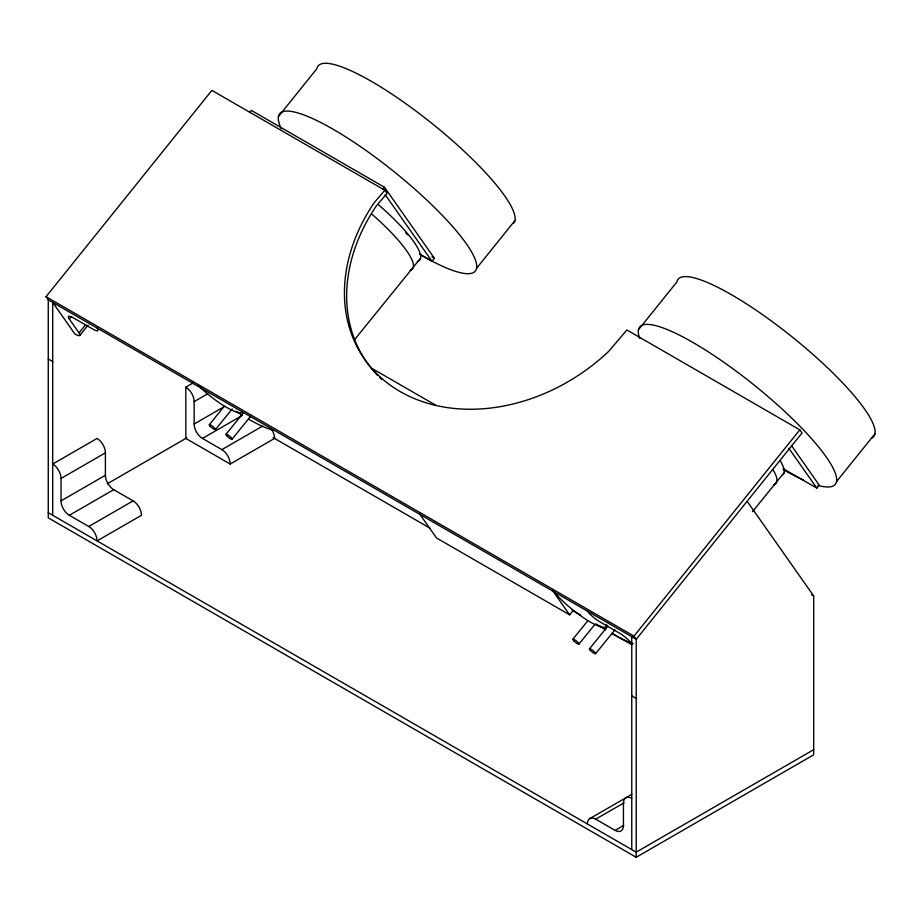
<?xml version="1.0" encoding="UTF-8"?>
<svg xmlns="http://www.w3.org/2000/svg" width="921" height="921" viewBox="0 0 921 921"><rect width="100%" height="100%" fill="white"/><g stroke="black" fill="none" stroke-linecap="round" stroke-linejoin="round"><path stroke-width="1.38" d="M747.127 501.289L813.692 595.979L813.692 754.806L636.204 857.278L636.204 639.289L48.272 299.843L46.05 296.689L211.888 90.385L384.805 190.221L387.027 193.375L376.367 205.901A172.572 136.101 -35.1 0 0 377.633 375.48M85.308 325.078L79.056 332.861L69.34 319.046L71.136 316.824M249.591 112.638L251.375 110.416L384.494 187.274L434.413 258.283L432.007 261.276L419.573 254.092M80.012 335.175L88.059 325.171M278.464 116.449L316.893 68.649A125.498 26.525 38.8 0 1 427.045 119.546A125.498 26.525 38.8 0 1 513.814 223.135M382.71 189.496L384.494 187.274M476.548 268.322L514.977 220.522M638.437 329.764L676.866 281.964A125.498 26.525 38.8 0 1 792.187 336.948A125.498 26.525 38.8 0 1 871.542 438.212M419.274 513.423L436.531 537.991L569.65 614.837L573.15 610.496M799.819 429.831L802.041 432.985L636.204 639.289L633.982 636.135L799.819 429.831L626.902 329.994L608.908 351.143A172.572 136.101 -35.1 0 1 396.122 389.123A172.572 136.101 -35.1 0 1 374.145 202.747L384.805 190.221M783.23 468.697L816.812 488.084L819.218 485.102L791.392 445.511M836.521 481.637L874.95 433.826M209.297 424.765L224.229 406.322M215.479 429.531L232.173 408.912M225.933 434.367L243.512 412.677M232.115 439.133L250.558 416.35M354.769 339.423L420.586 258.156M572.804 639.278L587.748 620.835M578.987 644.044L594.793 624.507M589.452 648.879L607.895 626.096M595.622 653.645L614.952 629.78M752.526 511.65L784.093 472.669M271.016 428.507A11.766 6.792 60 0 1 274.562 438.431L230.192 464.046L185.823 438.431L185.823 387.188L193.214 382.917M61.028 478.46L105.397 452.833A11.766 6.792 60 0 0 97.073 438.431L52.704 464.046A11.766 6.792 60 0 1 61.028 478.46L61.028 500.874A11.766 6.792 60 0 0 69.34 515.288L88.761 526.49A11.766 6.792 60 0 1 97.073 540.903L141.454 515.288A11.766 6.792 60 0 0 133.131 500.874L113.72 489.661A11.766 6.792 60 0 1 105.397 475.259L105.397 452.833M230.192 464.046A11.766 6.792 60 0 0 221.869 449.632L202.459 438.431A11.766 6.792 60 0 1 194.147 424.017L194.147 401.602L207.697 393.774M61.028 500.874L105.397 475.259M194.147 424.017L223.722 406.944M107.32 483.755L186.756 437.889M69.34 515.288L113.72 489.661M202.459 438.431L241.901 415.659M88.761 526.49L133.131 500.874M221.869 449.632L262.554 426.158M589.831 818.596L631.737 794.397M587.391 823.984A11.766 6.792 60 0 1 595.714 819.172L624.058 802.813M595.714 819.172L615.124 830.385L623.747 825.4M813.692 749.682L636.204 852.155L48.272 512.721M407.658 234.855L405.585 232.553M431.926 256.855L434.413 258.283M811.47 594.701L813.692 595.979M372.982 368.999L435.196 404.906M46.05 296.689L633.982 636.135M273.088 437.579L430.038 528.194M572.033 610.174L580.76 615.205M595.703 623.839L605.673 629.584M611.901 633.188L631.829 644.688M48.272 359.006L52.704 361.573M631.76 695.885L636.204 698.452M636.204 857.278L48.272 517.844L48.272 299.843M788.848 448.297L816.812 488.084M385.116 194.573L432.007 261.276M552.381 590.28L569.65 614.837M631.76 636.722L631.76 849.599M52.704 515.288L52.704 302.41L74.889 333.978A11.766 2.487 38.8 0 0 79.056 332.861M69.34 319.046A11.766 2.487 38.8 0 1 73.507 317.929L92.917 329.142A11.766 2.487 38.8 0 0 97.073 328.026M587.391 611.107A11.766 2.487 38.8 0 0 599.87 621.825L619.28 633.038A11.766 2.487 38.8 0 1 631.76 643.756M772.961 469.629A79.068 17.085 39 0 1 773.709 484.78M780.191 460.696A79.068 17.085 39 0 1 783.046 474.683M633.153 643.652A79.068 17.085 39 0 1 612.546 633.901M605.604 629.722A79.068 17.085 39 0 1 599.571 625.82M606.548 624.484A37.151 8.024 39 0 1 586.493 619.706A37.151 8.024 39 0 1 552.784 590.384M639.681 338.352A125.498 26.525 38.8 0 1 759.825 389.687A125.498 26.525 38.8 0 1 818.032 485.413M803.308 479.933A125.498 26.525 38.8 0 1 783.207 469.595M372.176 214.455A79.068 17.085 39 0 1 410.202 270.267M378.312 204.577A79.068 17.085 39 0 1 417.432 261.334M273.284 430.153A79.068 17.085 39 0 1 249.038 419.389M242.096 415.21A79.068 17.085 39 0 1 236.064 411.307M242.476 412.194A37.151 8.024 39 0 1 197.762 385.162M281.25 128.687A125.498 26.525 38.8 0 1 347.263 137.862A125.498 26.525 38.8 0 1 469.848 249.05A125.498 26.525 38.8 0 1 419.665 254.231M381.72 379.487A172.572 136.101 -35.1 0 1 379.648 377.518M185.823 387.188A11.766 6.792 60 0 1 194.147 401.602M615.124 830.385A11.766 6.792 60 0 0 623.436 825.584L623.436 803.17A11.766 6.792 60 0 1 631.76 798.357M590.211 650.238A3.926 0.852 39 0 0 595.461 653.806A3.926 0.852 39 0 0 591.927 649.754A3.926 0.852 39 0 0 590.211 650.238M573.576 640.625A3.926 0.852 39 0 0 578.825 644.193A3.926 0.852 39 0 0 575.291 640.153A3.926 0.852 39 0 0 573.576 640.625M226.704 435.714A3.926 0.852 39 0 0 231.954 439.294A3.926 0.852 39 0 0 228.42 435.242A3.926 0.852 39 0 0 226.704 435.714M210.069 426.112A3.926 0.852 39 0 0 215.318 429.681A3.926 0.852 39 0 0 211.784 425.64A3.926 0.852 39 0 0 210.069 426.112"/></g></svg>
